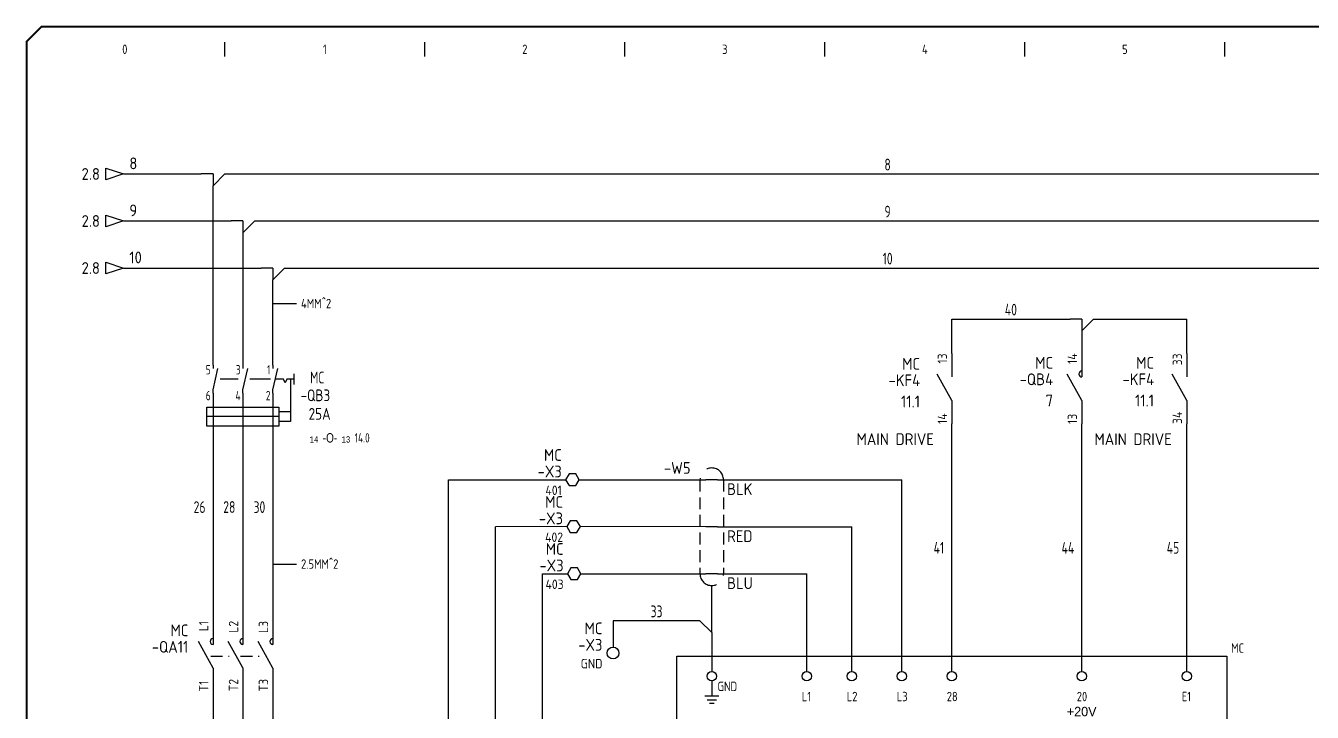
# Model space of a CAD drawing. Header units: millimetres. Extents: x 0 to 840, y 0 to 593.
# Drawn here: x 0 to 547, y 301 to 593 of the extents above; entities that cross this region are included whole.
import ezdxf
from ezdxf.enums import TextEntityAlignment as Align

# ---------------------------------------------------------------- set-up
doc = ezdxf.new("R2010")
doc.units = ezdxf.units.MM
doc.header["$LTSCALE"] = 10
doc.header["$MEASUREMENT"] = 0
doc.linetypes.add('DASHED', pattern=[0.75, 0.5, -0.25])
for name, color, linetype in [('BLK_1.0mm^2', 7, 'Continuous'), ('BLU_1.0mm^2', 5, 'Continuous'), ('DESCCHILD', 7, 'Continuous'), ('GRN_2.5mm^2', 3, 'Continuous'), ('LINK', 9, 'DASHED'), ('LOC', 8, 'Continuous'), ('MISC', 7, 'Continuous'), ('RED_1.0mm^2', 1, 'Continuous'), ('RED_2.5mm^2', 1, 'Continuous'), ('SYMS', 7, 'Continuous'), ('TAGS', 150, 'Continuous'), ('TAN_4.0mm^2', 253, 'Continuous'), ('TERMS', 123, 'Continuous'), ('TITLE', 7, 'Continuous'), ('WIRENO', 72, 'Continuous'), ('WIREREF_DEST', 52, 'Continuous'), ('XREF', 7, 'Continuous'), ('XREFCHILD', 134, 'Continuous')]:
    doc.layers.add(name, color=color, linetype=linetype)
doc.styles.add('ITALIC', font='ITALIC')
doc.styles.add('SIMPLEX', font='simplex')
doc.styles.add('WD_IEC', font='isocp2.shx', dxfattribs={"width": 0.9, "height": 4})
doc.dimstyles.get("Standard").update_dxf_attribs({"dimtxt": 0.18, "dimasz": 0.18, "dimexe": 0.18, "dimexo": 0.0625, "dimgap": 0.09, "dimtad": 0, "dimtih": 1, "dimtoh": 1, "dimdec": 4, "dimzin": 0, "dimdsep": 46, "dimtxsty": 'Standard', "dimcen": 0.09, "dimadec": 0, "dimazin": 0, "dimtfac": 1, "dimtdec": 4, "dimtofl": 0, "dimtmove": 0, "dimatfit": 3, "dimfxl": 1, "dimtolj": 1, "dimtzin": 0, "dimarcsym": 0})

# ---------------------------------------------------------------- blocks, each defined once
blk = doc.blocks.new('VDV1_19')
for p, q in [((8.94, 31.88), (5.94, 31.88)), ((6.44, 31.12), (8.44, 31.12)), ((6.94, 30.38), (7.94, 30.38))]:
    blk.add_line(p, q)
for centre in [(7.44, 36.12), (27.62, 36.12), (37.19, 36.12), (47.81, 36.12), (58.44, 36.12), (86.06, 36.12), (108.38, 36.12), (4.25, 25.5), (4.25, 15.94), (7.44, 4.25), (17, 4.25), (27.62, 4.25), (38.25, 4.25), (48.88, 4.25), (66.94, 4.25), (76.5, 4.25), (87.12, 4.25), (97.75, 4.25), (108.38, 4.25)]:
    blk.add_circle(centre, 1)
at = {"layer": 'SYMS'}
for p, q in [((0, 0), (0, 40.38)), ((0, 40.38), (116.88, 40.38)), ((116.88, 40.38), (116.88, 0)), ((7.44, 35.06), (7.44, 31.88)), ((116.88, 0), (0, 0))]:
    blk.add_line(p, q, dxfattribs=at)
at = {"style": 'WD_IEC', "flags": 1}
for tag, p, height in [('X4TERM04', (6.44, 36.12), 0.128), ('X2TERM04', (7.44, 37.12), 0.128), ('X2TERM01', (27.62, 37.12), 0.128), ('X2TERM02', (37.19, 37.12), 0.128), ('X2TERM03', (47.81, 37.12), 0.128), ('X2TERM05', (58.44, 37.12), 0.128), ('X2TERM06', (86.06, 37.12), 0.128), ('X2TERM07', (108.38, 37.12), 0.128), ('X1TERM07', (109.38, 36.12), 0.128), ('X4TERM08', (3.25, 25.5), 0.128), ('FAMILY', (50.54, 22.34), 0.01), ('CAT', (50.54, 22.34), 0.01), ('MFG', (50.54, 22.34), 0.01), ('ASSYCODE', (50.54, 22.34), 0.01), ('X4TERM09', (3.25, 15.94), 0.128), ('X4TERM10', (6.44, 4.25), 0.128), ('X8TERM10', (7.44, 3.25), 0.128), ('X8TERM11', (17, 3.25), 0.128), ('X8TERM12', (27.62, 3.25), 0.128), ('X8TERM13', (38.25, 3.25), 0.128), ('X8TERM14', (48.88, 3.25), 0.128), ('X8TERM15', (66.94, 3.25), 0.128), ('X8TERM16', (76.5, 3.25), 0.128), ('X8TERM17', (87.12, 3.25), 0.128), ('X8TERM18', (97.75, 3.25), 0.128), ('X8TERM19', (108.38, 3.25), 0.128), ('X1TERM19', (109.38, 4.25), 0.128)]:
    blk.add_attdef(tag, p, '', height=height, dxfattribs=at)
at = {"style": 'WD_IEC'}
for tag, p in [('TERM04', (8.67, 32.97)), ('TERM01', (26.56, 30.81)), ('TERM02', (36.12, 30.81)), ('TERM03', (46.75, 30.81)), ('TERM05', (57.38, 30.81)), ('TERM06', (85, 30.81)), ('TERM07', (107.31, 30.81)), ('TERM08', (7.44, 24.44)), ('DESC1', (121.12, 22.31)), ('DESC2', (121.12, 19.12)), ('TERM09', (7.44, 14.88)), ('INST', (121.12, 14.88)), ('LOC', (121.21, 12.08)), ('TERM10', (5.31, 7.44)), ('TERM11', (14.88, 7.44)), ('TERM12', (26.56, 7.44)), ('TERM13', (37.19, 7.44)), ('TERM14', (47.81, 7.44)), ('TERM15', (64.81, 7.44)), ('TERM16', (74.38, 7.44)), ('TERM17', (86.06, 7.44)), ('TERM18', (96.69, 7.44)), ('TERM19', (107.31, 7.44))]:
    blk.add_attdef(tag, p, '', height=2, dxfattribs=at)
blk.add_attdef('TAG1', text='', height=2, dxfattribs=at).set_placement((59.5, 19.12), align=Align.CENTER)
at = {"layer": 'SYMS'}
for s, p in [('+20V', (82.88, 27.62)), ('OGT1', (63.75, 10.62)), ('GND', (83.94, 10.62)), ('A01', (96.69, 10.62))]:
    blk.add_text(s, height=2, dxfattribs=at).set_placement(p)
blk = doc.blocks.new('acade_title')
at = {"layer": 'SYMS'}
for p, q in [((85, 580), (85, 586)), ((170, 580), (170, 586)), ((255, 580), (255, 586)), ((340, 580), (340, 586)), ((425, 580), (425, 586)), ((510, 580), (510, 586))]:
    blk.add_line(p, q, dxfattribs=at)
at = {"layer": 'TITLE', "const_width": 0.784}
blk.add_lwpolyline([(765.79, 7.07), (765.79, 586.36), (759.5, 592.64), (7.07, 592.64), (0.79, 586.36), (0.79, 7.07), (7.07, 0.79), (759.5, 0.79)], close=True, dxfattribs=at)
at = {"layer": 'SYMS', "style": 'WD_IEC', "width": 0.9}
for s, p in [('0', (42.5, 581)), ('1', (127.5, 581)), ('2', (212.5, 581)), ('3', (297.5, 581)), ('4', (382.5, 581)), ('5', (467.5, 581))]:
    blk.add_text(s, height=4, dxfattribs=at).set_placement(p, align=Align.CENTER)
at = {"layer": 'TITLE', "color": 1, "style": 'ITALIC'}
for tag, height, p in [('TITLE#1', 3, (806.47, 85.58)), ('TITLE#2', 3, (806.47, 80.5)), ('TITLE#3', 3, (806.47, 75.41)), ('TITLE#4', 3, (806.47, 70.33)), ('DWG#', 4, (806.47, 20.76))]:
    blk.add_attdef(tag, text='', height=height, dxfattribs=at).set_placement(p, align=Align.CENTER)
at = {"layer": 'TITLE', "color": 1, "style": 'SIMPLEX'}
blk.add_attdef('CAD#', (772.63, 49.19), '', height=2.5, rotation=90, dxfattribs=at)
at = {"layer": 'TITLE', "color": 1}
for tag, p, height, style in [('ENGINEER', (783.37, 49.19), 2.5, 'ITALIC'), ('CHKDBY', (813.2, 49.2), 2.5, 'ITALIC'), ('JOB#', (789.06, 41.3), 2.5, 'SIMPLEX'), ('DRAWNBY', (814.95, 41.3), 2.5, 'ITALIC'), ('SCALE', (786.29, 33.76), 2.5, 'SIMPLEX'), ('DATE', (812.8, 33.76), 2.5, 'SIMPLEX'), ('SHTS', (815.9, 6.29), 4, 'ITALIC')]:
    blk.add_attdef(tag, p, '', height=height, dxfattribs=dict(at, style=style))
at = {"layer": 'TITLE', "color": 1, "style": 'ITALIC'}
blk.add_attdef('SH#', text='', height=4, dxfattribs=at).set_placement((799.54, 6.29), align=Align.RIGHT)
at = {"layer": 'TITLE', "color": 7, "flags": 9}
blk.add_attdef('WD_TB', (782.91, 0.79), '', height=3.14, dxfattribs=at)
blk = doc.blocks.new('HDV1_04QM1')
for p, q in [((0, 0), (0, -0.75)), ((0, -5.25), (1.04, -0.75)), ((6.35, 0), (6.35, -0.75)), ((6.35, -5.25), (7.39, -0.75)), ((12.7, 0), (12.7, -0.75)), ((12.7, -5.25), (13.74, -0.75)), ((0, -6), (0, -5.25)), ((6.35, -6), (6.35, -5.25)), ((12.7, -6), (12.7, -5.25))]:
    blk.add_line(p, q)
at = {"linetype": 'Continuous'}
blk.add_line((17.2, -1.88), (17.2, -4.12), dxfattribs=at)
at = {"linetype": 'DASHED'}
for p, q in [((14.95, -3), (13.26, -3)), ((15.33, -3.75), (14.95, -3)), ((15.7, -3), (15.33, -3.75)), ((17.2, -3), (15.7, -3))]:
    blk.add_line(p, q, dxfattribs=at)
at = {"layer": 'LINK'}
for p, q in [((5.35, -3), (1.5, -3)), ((12.2, -3), (7.85, -3))]:
    blk.add_line(p, q, dxfattribs=at)
at = {"layer": 'SYMS'}
for p, q in [((16.45, -2.97), (16.45, -11.97)), ((16.45, -9.97), (13.95, -9.97)), ((13.95, -10.97), (-1.3, -10.97)), ((16.45, -11.97), (13.95, -11.97))]:
    blk.add_line(p, q, dxfattribs=at)
blk.add_lwpolyline([(13.95, -8.97), (13.95, -12.97), (-1.3, -12.97), (-1.3, -8.97)], close=True, dxfattribs=at)
at = {"linetype": 'Continuous', "style": 'WD_IEC', "width": 0.8}
for tag, p in [('TERM01', (-0.5, 0)), ('TERM03', (5.85, 0)), ('TERM05', (12.2, 0)), ('TERM02', (-0.5, -5.5)), ('TERM04', (5.85, -5.5)), ('TERM06', (12.2, -5.5))]:
    blk.add_attdef(tag, text='', height=1, dxfattribs=at).set_placement(p, align=Align.TOP_RIGHT)
at = {"style": 'WD_IEC', "width": 0.8}
for tag, p in [('LOC', (14.2, -1)), ('INST', (15.45, -1))]:
    blk.add_attdef(tag, text='', height=1, rotation=270, dxfattribs=at).set_placement(p, align=Align.RIGHT)
at = {"style": 'WD_IEC', "flags": 1}
for tag, p, height in [('X2TERM01', (0, 0), 0.18), ('X2TERM03', (6.35, 0), 0.18), ('X2TERM05', (12.7, 0), 0.18), ('FAMILY', (15.64, -4.5), 0.16), ('X8TERM02', (0, -6), 0.18), ('X8TERM04', (6.35, -6), 0.18), ('X8TERM06', (12.7, -6), 0.18)]:
    blk.add_attdef(tag, p, '', height=height, rotation=270, dxfattribs=at)
at = {"style": 'WD_IEC', "width": 0.8}
blk.add_attdef('XREF', text='', height=1, rotation=270, dxfattribs=at).set_placement((11.2, -3), align=Align.TOP_CENTER)
at = {"color": 7, "style": 'WD_IEC'}
for tag, p in [('X8LINK', (-1, -3)), ('X2LINK', (17.45, -3))]:
    blk.add_attdef(tag, p, '', height=0.16, rotation=270, dxfattribs=at)
at = {"style": 'WD_IEC', "flags": 1}
for tag, p, width in [('CONTACT', (15.3, -4.5), 0.9), ('ASSYCODE', (15.42, -5.8), 0.9), ('CAT', (15.79, -5.8), 0.8), ('MFG', (16.17, -5.8), 0.8)]:
    blk.add_attdef(tag, p, '', height=0.16, rotation=270, dxfattribs=dict(at, width=width))
at = {"style": 'WD_IEC', "width": 0.9}
for tag, p in [('DESC1', (20.48, -6.19)), ('TAG1', (20.48, -4.84)), ('DESC2', (20.48, -7.69)), ('DESC3', (20.48, -9.19))]:
    blk.add_attdef(tag, text='', height=1, dxfattribs=at).set_placement(p, align=Align.CENTER)
blk.add_attdef('RATING1', text='', height=1, dxfattribs=at).set_placement((17.87, -10.11), align=Align.MIDDLE_LEFT)
blk = doc.blocks.new('VMS21P')
for p, q in [((0, 7.5), (0, 2.5)), ((0, -2.5), (-3.12, 3.12)), ((0, -2.5), (0, -7.5))]:
    blk.add_line(p, q)
blk.add_arc((0, 3.12), 0.625, 90, 270)
at = {"style": 'WD_IEC'}
for tag, p in [('INST', (-5.25, 6.75)), ('LOC', (-5.25, 3.75)), ('TAG2', (-5.25, 0.75)), ('XREF', (-5.25, -3.75)), ('DESC1', (-5.25, -6.75)), ('DESC2', (-5.25, -9.75)), ('DESC3', (-5.25, -12.75))]:
    blk.add_attdef(tag, text='', height=2.5, dxfattribs=at).set_placement(p, align=Align.RIGHT)
blk.add_attdef('TERM01', text='', height=2, rotation=90, dxfattribs=at).set_placement((-1, 7.5), align=Align.RIGHT)
at = {"style": 'WD_IEC', "flags": 1}
for tag, p, height in [('X2TERM01', (0, 7.5), 0.32), ('X4LINK', (-2.91, 0), 0.32), ('X1LINK', (-0.5, 0), 0.32), ('CONTACT', (4, -3.5), 1), ('FAMILY', (4, -5), 1), ('X8TERM02', (0, -7.5), 0.32)]:
    blk.add_attdef(tag, p, '', height=height, dxfattribs=at)
at = {"style": 'WD_IEC'}
blk.add_attdef('TERM02', (-1, -7.5), '', height=2, rotation=90, dxfattribs=at)
blk = doc.blocks.new('VCR21')
for p, q in [((0, 7.5), (0, 2.5)), ((0, -2.5), (-3.12, 3.12)), ((0, -2.5), (0, -7.5))]:
    blk.add_line(p, q)
at = {"style": 'WD_IEC'}
for tag, p in [('INST', (-5.25, 6.75)), ('LOC', (-5.25, 3.75)), ('TAG2', (-5.25, 0.75)), ('XREF', (-5.25, -3.75)), ('DESC1', (-5.25, -6.75)), ('DESC2', (-5.25, -9.75)), ('DESC3', (-5.25, -12.75))]:
    blk.add_attdef(tag, text='', height=2.5, dxfattribs=at).set_placement(p, align=Align.RIGHT)
blk.add_attdef('TERM01', text='', height=2, rotation=90, dxfattribs=at).set_placement((-1, 7.5), align=Align.RIGHT)
at = {"style": 'WD_IEC', "flags": 1}
for tag, p, height in [('X2TERM01', (0, 7.5), 0.32), ('X4LINK', (-2.75, 0), 0.32), ('X1LINK', (-0.5, 0), 0.32), ('CONTACT', (4, -3.5), 1), ('FAMILY', (4, -5), 1), ('COMMON', (5.25, -4.75), 1), ('X8TERM02', (0, -7.5), 0.32)]:
    blk.add_attdef(tag, p, '', height=height, dxfattribs=at)
at = {"style": 'WD_IEC'}
blk.add_attdef('TERM02', (-1, -7.5), '', height=2, rotation=90, dxfattribs=at)
blk = doc.blocks.new('HW01_1')
blk.add_line((1.25, 0), (-1.25, 0))
at = {"linetype": 'DASHED'}
blk.add_arc((0, 0), 2.5, 0, 180, dxfattribs=at)
at = {"style": 'WD_IEC', "flags": 1}
for tag, p in [('INST', (-4.5, 8.25)), ('LOC', (-4.5, 4.75)), ('XREF', (-4.5, -3.75)), ('DESC1', (-4.5, -7.75)), ('DESC2', (-4.5, -11.25)), ('DESC3', (-4.5, -14.75))]:
    blk.add_attdef(tag, text='', height=2.5, dxfattribs=at).set_placement(p, align=Align.RIGHT)
at = {"style": 'WD_IEC'}
blk.add_attdef('TAG1', text='', height=2.5, dxfattribs=at).set_placement((-4.5, 1.25), align=Align.RIGHT)
at = {"style": 'WD_IEC', "flags": 1}
for tag, p, height in [('X8LINKL', (-2.5, 0), 0.32), ('X4TERM01', (-1.25, 0), 0.32), ('X1TERM01', (1.25, 0), 0.32), ('X8LINKR', (2.5, 0), 0.32), ('MFG', (3.06, -7.26), 1), ('CAT', (3.06, -8.76), 1), ('ASSYCODE', (3.06, -10.26), 1), ('FAMILY', (3.06, -11.76), 1), ('CATDESC', (3.06, -13.26), 1)]:
    blk.add_attdef(tag, p, '', height=height, dxfattribs=at)
at = {"style": 'WD_IEC'}
blk.add_attdef('RATING1', text='', height=2.5, dxfattribs=at).set_placement((3.25, -2), align=Align.MIDDLE_LEFT)
blk = doc.blocks.new('HW02_B')
blk.add_line((1.25, 0), (-1.25, 0))
at = {"style": 'WD_IEC', "flags": 1}
for tag, p in [('INST', (-4.5, 8.25)), ('LOC', (-4.5, 4.75)), ('XREF', (-4.5, -3.75)), ('DESC1', (-4.5, -7.75)), ('DESC2', (-4.5, -11.25)), ('DESC3', (-4.5, -14.75))]:
    blk.add_attdef(tag, text='', height=2.5, dxfattribs=at).set_placement(p, align=Align.RIGHT)
at = {"style": 'WD_IEC'}
blk.add_attdef('TAG2', text='', height=2.5, dxfattribs=at).set_placement((-4.5, 1.25), align=Align.RIGHT)
at = {"style": 'WD_IEC', "flags": 1}
for tag, p, height in [('X8LINKL', (-2.5, 0), 0.32), ('X4TERM01', (-1.25, 0), 0.32), ('X1TERM01', (1.25, 0), 0.32), ('X8LINKR', (2.5, 0), 0.32), ('FAMILY', (3.06, -11.76), 1)]:
    blk.add_attdef(tag, p, '', height=height, dxfattribs=at)
at = {"style": 'WD_IEC'}
blk.add_attdef('RATING1', text='', height=2.5, dxfattribs=at).set_placement((3.25, -2), align=Align.MIDDLE_LEFT)
blk = doc.blocks.new('HW02_1')
blk.add_line((1.25, 0), (-1.25, 0))
at = {"linetype": 'DASHED'}
blk.add_arc((0, 0), 2.5, 180, 0, dxfattribs=at)
at = {"style": 'WD_IEC', "flags": 1}
for tag, p in [('INST', (-4.5, 8.25)), ('LOC', (-4.5, 4.75)), ('XREF', (-4.5, -3.75)), ('DESC1', (-4.5, -7.75)), ('DESC2', (-4.5, -11.25)), ('DESC3', (-4.5, -14.75))]:
    blk.add_attdef(tag, text='', height=2.5, dxfattribs=at).set_placement(p, align=Align.RIGHT)
at = {"style": 'WD_IEC'}
blk.add_attdef('TAG2', text='', height=2.5, dxfattribs=at).set_placement((-4.5, 1.25), align=Align.RIGHT)
at = {"style": 'WD_IEC', "flags": 1}
for tag, p, height in [('X2LINKL', (-2.5, 0), 0.32), ('X4TERM01', (-1.25, 0), 0.32), ('X1TERM01', (1.25, 0), 0.32), ('X2LINKR', (2.5, 0), 0.32), ('X8TERM02', (0, -2.5), 0.32), ('WD_NOTJUMPERED', (1.79, -2.5), 0.32), ('FAMILY', (3.06, -11.76), 1)]:
    blk.add_attdef(tag, p, '', height=height, dxfattribs=at)
at = {"style": 'WD_IEC'}
blk.add_attdef('RATING1', text='', height=2.5, dxfattribs=at).set_placement((3.25, -2), align=Align.MIDDLE_LEFT)
at = {"style": 'WD_IEC', "flags": 1}
blk.add_attdef('X8TERMDESC02', text='', height=2, dxfattribs=at).set_placement((0.25, -3.76), align=Align.TOP_LEFT)
blk = doc.blocks.new('HA1D3')
blk.add_lwpolyline([(0, 0), (-3.75, -1.25), (-3.75, 1.25)], close=True)
at = {"style": 'WD_IEC', "flags": 1}
blk.add_attdef('SIGCODE', text='', height=1, dxfattribs=at).set_placement((-2.5, 1.8), align=Align.RIGHT)
at = {"style": 'WD_IEC'}
for tag, p, height, flags in [('WIRENO', (1.25, 1), 2.5, 8), ('X1TERM01', (0, 0), 0.32, 1)]:
    blk.add_attdef(tag, p, '', height=height, dxfattribs=dict(at, flags=flags))
blk.add_attdef('XREF', text='', height=2.5, dxfattribs=at).set_placement((-5, 0), align=Align.MIDDLE_RIGHT)
blk.add_attdef('DESC1', text='', height=2.5, dxfattribs=at).set_placement((1.25, -1), align=Align.TOP_LEFT)
blk = doc.blocks.new('WD_WNH')
at = {"linetype": 'Continuous', "style": 'WD_IEC', "width": 0.8}
blk.add_attdef('WIRENO', text='', height=2.5, dxfattribs=at).set_placement((0, 0.75), align=Align.CENTER)
at = {"style": 'WD_IEC', "flags": 1}
for tag, p in [('W08USER', (0, 0.375)), ('W04USER', (0, 0.875)), ('W05USER', (0, 0.75)), ('W09USER', (0, 0.25)), ('W03USER', (0, 1)), ('W06USER', (0, 0.625)), ('W07USER', (0, 0.5)), ('W02USER', (0, 1.125)), ('W01USER', (0, 1.25)), ('W10USER', (0, 0.125))]:
    blk.add_attdef(tag, text='', height=0.08, dxfattribs=at).set_placement(p, align=Align.CENTER)
blk = doc.blocks.new('WD_WNV')
at = {"linetype": 'Continuous', "style": 'WD_IEC', "width": 0.8}
blk.add_attdef('WIRENO', text='', height=2.5, dxfattribs=at).set_placement((-1.6, 0), align=Align.MIDDLE_RIGHT)
at = {"style": 'WD_IEC', "flags": 1}
for tag, p in [('W08USER', (-1, 0.375)), ('W04USER', (-1, 0.875)), ('W05USER', (-1, 0.75)), ('W09USER', (-1, 0.25)), ('W03USER', (-1, 1)), ('W06USER', (-1, 0.625)), ('W07USER', (-1, 0.5)), ('W02USER', (-1, 1.125)), ('W01USER', (-1, 1.25)), ('W10USER', (-1, 0.125))]:
    blk.add_attdef(tag, text='', height=0.08, dxfattribs=at).set_placement(p, align=Align.CENTER)
blk = doc.blocks.new('VT0002')
blk.add_circle((0, 0), 1.25)
at = {"style": 'WD_IEC', "flags": 1}
for tag, p, height in [('ASSYCODE', (2.75, 10.75), 1), ('CATDESC', (2.75, 9.25), 1), ('MFG', (2.75, 7.25), 1.5), ('CAT', (2.75, 4.75), 1.5), ('X4PIN01', (-1.25, 1), 0.25), ('X4TERM01', (-1.25, 0), 0.25), ('X4TERMDESC01', (-1.25, 0.5), 0.4), ('STRIPSEQ', (0, 0), 0.025), ('X2PIN01', (0, 2.25), 0.25), ('X2TERM01', (0, 1.25), 0.25), ('X8PIN01', (0, -0.25), 0.25), ('X2TERMDESC01', (0, 1.75), 0.4), ('X1PIN01', (1.25, 1), 0.25), ('X1TERM01', (1.25, 0), 0.25), ('X1TERMDESC01', (1.25, 0.5), 0.4), ('LINKTERM', (0, -0.04), 0.025), ('X8TERM01', (0, -1.25), 0.25), ('X8TERMDESC01', (0, -0.75), 0.4)]:
    blk.add_attdef(tag, p, '', height=height, dxfattribs=at)
at = {"style": 'WD_IEC'}
for tag, p in [('INST', (-2.25, 6.5)), ('LOC', (-2.25, 3.5)), ('DESC1', (-2.25, -6.25)), ('DESC2', (-2.25, -9.25)), ('DESC3', (-2.25, -12.25))]:
    blk.add_attdef(tag, text='', height=2.5, dxfattribs=at).set_placement(p, align=Align.RIGHT)
at = {"style": 'WD_IEC', "flags": 8}
for tag, height, p in [('TAGSTRIP', 2.5, (-2.25, 0.5)), ('TERM01', 2, (-2.25, -3.25))]:
    blk.add_attdef(tag, text='', height=height, dxfattribs=at).set_placement(p, align=Align.RIGHT)
blk = doc.blocks.new('HT0003')
blk.add_lwpolyline([(0.72, -1.25), (1.44, 0), (0.72, 1.25), (-0.72, 1.25), (-1.44, 0), (-0.72, -1.25)], close=True)
at = {"style": 'WD_IEC', "flags": 1}
for tag, p, height in [('ASSYCODE', (2.75, 10.75), 1), ('CATDESC', (2.75, 9.25), 1), ('MFG', (2.75, 7.25), 1.5), ('CAT', (2.75, 4.75), 1.5), ('X4TERM01', (-1.44, 0), 0.25), ('X4PIN01', (-1.25, 1), 0.25), ('X4TERMDESC01', (-1.25, 0.5), 0.4), ('STRIPSEQ', (0, 0), 0.025), ('X2PIN01', (0, 2.25), 0.25), ('X2TERM01', (0, 1.25), 0.25), ('X8PIN01', (0, -0.25), 0.25), ('X2TERMDESC01', (0, 1.75), 0.4), ('X1PIN01', (1.25, 1), 0.25), ('X1TERMDESC01', (1.25, 0.5), 0.4), ('X1TERM01', (1.44, 0), 0.25), ('LINKTERM', (0, -0.04), 0.025), ('X8TERM01', (0, -1.25), 0.25), ('X8TERMDESC01', (0, -0.75), 0.4)]:
    blk.add_attdef(tag, p, '', height=height, dxfattribs=at)
at = {"style": 'WD_IEC'}
for tag, p in [('INST', (-2.25, 6.5)), ('LOC', (-2.25, 3.5)), ('DESC1', (-2.25, -6.25)), ('DESC2', (-2.25, -9.25)), ('DESC3', (-2.25, -12.25))]:
    blk.add_attdef(tag, text='', height=2.5, dxfattribs=at).set_placement(p, align=Align.RIGHT)
at = {"style": 'WD_IEC', "flags": 8}
for tag, height, p in [('TAGSTRIP', 2.5, (-2.25, 0.5)), ('TERM01', 2, (-2.25, -3.25))]:
    blk.add_attdef(tag, text='', height=height, dxfattribs=at).set_placement(p, align=Align.RIGHT)
blk = doc.blocks.new('VT0_184')
for p, q in [((0, 0), (-2.5, 0)), ((0, 0), (0, -2.5)), ((0, -2.5), (2.5, 0))]:
    blk.add_line(p, q)
at = {"style": 'WD_IEC', "flags": 1}
for tag, p in [('X4TERM01', (-2.5, 0)), ('X1TERM01', (2.5, 0)), ('X8TERM01', (0, -2.5)), ('WDWSEQ', (1.53, -1.26))]:
    blk.add_attdef(tag, p, '', height=0.4, dxfattribs=at)
blk = doc.blocks.new('HT0_184')
for p, q in [((0, 0), (-2.5, 0)), ((0, 0), (0, -2.5)), ((0, -2.5), (2.5, 0))]:
    blk.add_line(p, q)
at = {"style": 'WD_IEC', "flags": 1}
for tag, p in [('X4TERM01', (-2.5, 0)), ('X1TERM01', (2.5, 0)), ('X8TERM01', (0, -2.5)), ('WDWSEQ', (1.53, -1.26))]:
    blk.add_attdef(tag, p, '', height=0.4, dxfattribs=at)
blk = doc.blocks.new('VT0_824')
for p, q in [((-2.5, 0), (0, -2.5)), ((0, -2.5), (0, 2.5))]:
    blk.add_line(p, q)
at = {"style": 'WD_IEC', "flags": 1}
for tag, p in [('X2TERM01', (0, 2.5)), ('X4TERM01', (-2.5, 0)), ('WDWSEQ', (1.92, 1.22)), ('X8TERM01', (0, -2.5))]:
    blk.add_attdef(tag, p, '', height=0.4, dxfattribs=at)

msp = doc.modelspace()

# ---------------------------------------------------------------- linework, layer by layer
at = {"layer": 'BLK_1.0mm^2'}
for p, q in [((235.62, 400), (289.44, 400)), ((294.44, 400), (372.69, 400)), ((372.69, 318.44), (372.69, 400))]:
    msp.add_line(p, q, dxfattribs=at)
at = {"layer": 'BLU_1.0mm^2'}
for p, q in [((236.37, 360.04), (289.44, 360)), ((294.44, 360), (332.31, 360)), ((332.31, 318.44), (332.31, 360))]:
    msp.add_line(p, q, dxfattribs=at)
at = {"layer": 'GRN_2.5mm^2'}
for p, q in [((291.94, 345), (291.94, 355)), ((250, 340), (249.99, 328.79)), ((286.94, 340), (250, 340)), ((291.94, 335), (291.94, 318.44))]:
    msp.add_line(p, q, dxfattribs=at)
at = {"layer": 'LINK'}
for points in [[(286.94, 400), (286.94, 360)], [(296.94, 400), (296.94, 360)], [(79, 324.94), (86.87, 325)], [(91.7, 325), (99.57, 324.94)]]:
    msp.add_lwpolyline(points, dxfattribs=at)
at = {"layer": 'RED_1.0mm^2'}
for p in [(294.44, 380), (351.44, 318.44)]:
    msp.add_line(p, (351.44, 380), dxfattribs=at)
at = {"layer": 'RED_2.5mm^2'}
for p, q in [((393.94, 468.31), (444.19, 468.31)), ((393.94, 453.69), (393.94, 468.31)), ((454.19, 468.31), (493.81, 468.31)), ((493.81, 453.69), (493.81, 468.31)), ((449.19, 463.31), (449.19, 453.69)), ((80, 436.76), (80, 339.94)), ((92.7, 436.76), (92.7, 340)), ((105.4, 436.76), (105.4, 339.94)), ((393.94, 318.44), (393.94, 423.69)), ((449.19, 318.44), (449.19, 423.69)), ((493.81, 318.44), (493.81, 423.69)), ((180, 260), (180, 400)), ((180, 400), (229.85, 400)), ((230.35, 380.05), (200, 380)), ((200, 240), (200, 380)), ((289.44, 380), (236.12, 380.05)), ((220, 360), (230.6, 360.04)), ((220, 220), (220, 360)), ((80, 309.94), (80, 220)), ((92.7, 310), (92.7, 240)), ((105.4, 309.94), (105.4, 260))]:
    msp.add_line(p, q, dxfattribs=at)
at = {"layer": 'TAN_4.0mm^2'}
for p, q in [((41.93, 530), (75, 530)), ((80, 448.76), (80, 525)), ((85, 530), (622.7, 530)), ((41.93, 510), (87.7, 510)), ((97.7, 510), (635.4, 510)), ((92.7, 505), (92.7, 448.76)), ((41.92, 490), (100.4, 490)), ((110.4, 490), (714.94, 490)), ((105.4, 448.76), (105.4, 485))]:
    msp.add_line(p, q, dxfattribs=at)

# ---------------------------------------------------------------- block references
msp.add_blockref('acade_title', (0, 0))
at = {"layer": 'GRN_2.5mm^2', "xscale": 2, "yscale": 2, "zscale": 2}
msp.add_blockref('VT0_824', (291.94, 340), dxfattribs=at)
at = {"layer": 'RED_2.5mm^2', "xscale": 2, "yscale": 2, "zscale": 2}
msp.add_blockref('VT0_184', (449.19, 468.31), dxfattribs=at)
at = {"layer": 'SYMS'}
ref = msp.add_blockref('HA1D3', (41.93, 530), dxfattribs=dict(at, xscale=2, yscale=2, zscale=2))
ref.add_attrib('XREF', '2.8', dxfattribs={"layer": 'XREF', "height": 5, "style": 'WD_IEC'}).set_placement((31.93, 530), align=Align.MIDDLE_RIGHT)
ref.add_attrib('WIRENO', '8', (44.43, 532), dxfattribs={"layer": 'WIREREF_DEST', "height": 5, "style": 'WD_IEC', "flags": 8})
ref = msp.add_blockref('HA1D3', (41.93, 510), dxfattribs=dict(at, xscale=2, yscale=2, zscale=2))
ref.add_attrib('XREF', '2.8', dxfattribs={"layer": 'XREF', "height": 5, "style": 'WD_IEC'}).set_placement((31.93, 510), align=Align.MIDDLE_RIGHT)
ref.add_attrib('WIRENO', '9', (44.43, 512), dxfattribs={"layer": 'WIREREF_DEST', "height": 5, "style": 'WD_IEC', "flags": 8})
ref = msp.add_blockref('HA1D3', (41.92, 490), dxfattribs=dict(at, xscale=2, yscale=2, zscale=2))
ref.add_attrib('XREF', '2.8', dxfattribs={"layer": 'XREF', "height": 5, "style": 'WD_IEC'}).set_placement((31.92, 490), align=Align.MIDDLE_RIGHT)
ref.add_attrib('WIRENO', '10', (44.42, 492), dxfattribs={"layer": 'WIREREF_DEST', "height": 5, "style": 'WD_IEC', "flags": 8})
ref = msp.add_blockref('HDV1_04QM1', (80, 448.76), dxfattribs=dict(at, xscale=2, yscale=2, zscale=2))
ref.add_attrib('TERM01', '5', dxfattribs={"layer": 'TERMS', "linetype": 'Continuous', "height": 4, "style": 'WD_IEC', "width": 0.8}).set_placement((79, 448.76), align=Align.TOP_RIGHT)
ref.add_attrib('TERM02', '6', dxfattribs={"layer": 'TERMS', "linetype": 'Continuous', "height": 4, "style": 'WD_IEC', "width": 0.8}).set_placement((79, 437.76), align=Align.TOP_RIGHT)
ref.add_attrib('TERM04', '4', dxfattribs={"layer": 'TERMS', "linetype": 'Continuous', "height": 4, "style": 'WD_IEC', "width": 0.8}).set_placement((91.7, 437.76), align=Align.TOP_RIGHT)
ref.add_attrib('TERM06', '2', dxfattribs={"layer": 'TERMS', "linetype": 'Continuous', "height": 4, "style": 'WD_IEC', "width": 0.8}).set_placement((104.4, 437.76), align=Align.TOP_RIGHT)
ref.add_attrib('RATING1', '25A', dxfattribs={"layer": 'MISC', "height": 5, "style": 'WD_IEC', "width": 0.9}).set_placement((120.63, 427.99), align=Align.MIDDLE_LEFT)
ref.add_attrib('TAG1', '-QB3', dxfattribs={"layer": 'TAGS', "height": 5, "style": 'WD_IEC', "width": 0.9}).set_placement((123.48, 433.38), align=Align.CENTER)
ref.add_attrib('TERM03', '3', dxfattribs={"layer": 'TERMS', "linetype": 'Continuous', "height": 4, "style": 'WD_IEC', "width": 0.8}).set_placement((91.7, 448.76), align=Align.TOP_RIGHT)
ref.add_attrib('TERM05', '1', dxfattribs={"layer": 'TERMS', "linetype": 'Continuous', "height": 4, "style": 'WD_IEC', "width": 0.8}).set_placement((104.4, 448.76), align=Align.TOP_RIGHT)
ref.add_attrib('LOC', 'MC', dxfattribs={"layer": 'LOC', "height": 5, "style": 'WD_IEC', "width": 0.8}).set_placement((127.31, 440.93), align=Align.RIGHT)
ref = msp.add_blockref('VCR21', (393.94, 438.69), dxfattribs=dict(at, xscale=2, yscale=2, zscale=2))
ref.add_attrib('TERM02', '14', (391.94, 423.69), dxfattribs={"layer": 'TERMS', "height": 4, "rotation": 90, "style": 'WD_IEC'})
ref.add_attrib('TERM01', '13', dxfattribs={"layer": 'TERMS', "height": 4, "rotation": 90, "style": 'WD_IEC'}).set_placement((391.94, 453.69), align=Align.RIGHT)
ref.add_attrib('XREF', '11.1', dxfattribs={"layer": 'XREFCHILD', "height": 5, "style": 'WD_IEC'}).set_placement((380.45, 430.76), align=Align.RIGHT)
ref.add_attrib('DESC3', 'MAIN DRIVE', dxfattribs={"layer": 'DESCCHILD', "height": 5, "style": 'WD_IEC'}).set_placement((386.36, 414.75), align=Align.RIGHT)
ref.add_attrib('LOC', 'MC', dxfattribs={"layer": 'LOC', "height": 5, "style": 'WD_IEC'}).set_placement((380.45, 446.76), align=Align.RIGHT)
ref.add_attrib('TAG2', '-KF4', dxfattribs={"layer": 'TAGS', "height": 5, "style": 'WD_IEC'}).set_placement((380.45, 439.76), align=Align.RIGHT)
ref = msp.add_blockref('VMS21P', (449.19, 438.69), dxfattribs=dict(at, xscale=2, yscale=2, zscale=2))
ref.add_attrib('TERM02', '13', (447.19, 423.69), dxfattribs={"layer": 'TERMS', "height": 4, "rotation": 90, "style": 'WD_IEC'})
ref.add_attrib('TERM01', '14', dxfattribs={"layer": 'TERMS', "height": 4, "rotation": 90, "style": 'WD_IEC'}).set_placement((447.19, 453.69), align=Align.RIGHT)
ref.add_attrib('XREF', '7', dxfattribs={"layer": 'XREFCHILD', "height": 5, "style": 'WD_IEC'}).set_placement((436.98, 431.19), align=Align.RIGHT)
ref.add_attrib('LOC', 'MC', dxfattribs={"layer": 'LOC', "height": 5, "style": 'WD_IEC'}).set_placement((436.98, 447.19), align=Align.RIGHT)
ref.add_attrib('TAG2', '-QB4', dxfattribs={"layer": 'TAGS', "height": 5, "style": 'WD_IEC'}).set_placement((436.98, 440.19), align=Align.RIGHT)
ref = msp.add_blockref('VCR21', (493.81, 438.69), dxfattribs=dict(at, xscale=2, yscale=2, zscale=2))
ref.add_attrib('TERM02', '34', (491.81, 423.69), dxfattribs={"layer": 'TERMS', "height": 4, "rotation": 90, "style": 'WD_IEC'})
ref.add_attrib('TERM01', '33', dxfattribs={"layer": 'TERMS', "height": 4, "rotation": 90, "style": 'WD_IEC'}).set_placement((491.81, 453.69), align=Align.RIGHT)
ref.add_attrib('XREF', '11.1', dxfattribs={"layer": 'XREFCHILD', "height": 5, "style": 'WD_IEC'}).set_placement((479.89, 431.19), align=Align.RIGHT)
ref.add_attrib('DESC3', 'MAIN DRIVE', dxfattribs={"layer": 'DESCCHILD', "height": 5, "style": 'WD_IEC'}).set_placement((487.45, 414.73), align=Align.RIGHT)
ref.add_attrib('LOC', 'MC', dxfattribs={"layer": 'LOC', "height": 5, "style": 'WD_IEC'}).set_placement((479.89, 447.19), align=Align.RIGHT)
ref.add_attrib('TAG2', '-KF4', dxfattribs={"layer": 'TAGS', "height": 5, "style": 'WD_IEC'}).set_placement((479.89, 440.19), align=Align.RIGHT)
ref = msp.add_blockref('HT0003', (232.73, 400), dxfattribs=dict(at, xscale=2, yscale=2, zscale=2))
ref.add_attrib('TERM01', '401', dxfattribs={"layer": 'TERMS', "height": 4, "style": 'WD_IEC', "flags": 8}).set_placement((228.23, 393.5), align=Align.RIGHT)
ref.add_attrib('LOC', 'MC', dxfattribs={"layer": 'LOC', "height": 5, "style": 'WD_IEC'}).set_placement((228.23, 408), align=Align.RIGHT)
ref.add_attrib('TAGSTRIP', '-X3', dxfattribs={"layer": 'TAGS', "height": 5, "style": 'WD_IEC', "flags": 8}).set_placement((228.23, 401), align=Align.RIGHT)
ref = msp.add_blockref('HW01_1', (291.94, 400), dxfattribs=dict(at, xscale=2, yscale=2, zscale=2))
ref.add_attrib('RATING1', 'BLK', dxfattribs={"layer": 'MISC', "height": 5, "style": 'WD_IEC'}).set_placement((298.44, 396), align=Align.MIDDLE_LEFT)
ref.add_attrib('TAG1', '-W5', dxfattribs={"layer": 'TAGS', "height": 5, "style": 'WD_IEC'}).set_placement((282.94, 402.5), align=Align.RIGHT)
ref = msp.add_blockref('HT0003', (233.23, 380.05), dxfattribs=dict(at, xscale=2, yscale=2, zscale=2))
ref.add_attrib('TERM01', '402', dxfattribs={"layer": 'TERMS', "height": 4, "style": 'WD_IEC', "flags": 8}).set_placement((228.73, 373.55), align=Align.RIGHT)
ref.add_attrib('LOC', 'MC', dxfattribs={"layer": 'LOC', "height": 5, "style": 'WD_IEC'}).set_placement((228.73, 388.05), align=Align.RIGHT)
ref.add_attrib('TAGSTRIP', '-X3', dxfattribs={"layer": 'TAGS', "height": 5, "style": 'WD_IEC', "flags": 8}).set_placement((228.73, 381.05), align=Align.RIGHT)
ref = msp.add_blockref('HW02_B', (291.94, 380), dxfattribs=dict(at, xscale=2, yscale=2, zscale=2))
ref.add_attrib('RATING1', 'RED', dxfattribs={"layer": 'MISC', "height": 5, "style": 'WD_IEC'}).set_placement((298.44, 376), align=Align.MIDDLE_LEFT)
ref = msp.add_blockref('HT0003', (233.48, 360.04), dxfattribs=dict(at, xscale=2, yscale=2, zscale=2))
ref.add_attrib('TERM01', '403', dxfattribs={"layer": 'TERMS', "height": 4, "style": 'WD_IEC', "flags": 8}).set_placement((228.98, 353.54), align=Align.RIGHT)
ref.add_attrib('LOC', 'MC', dxfattribs={"layer": 'LOC', "height": 5, "style": 'WD_IEC'}).set_placement((228.98, 368.04), align=Align.RIGHT)
ref.add_attrib('TAGSTRIP', '-X3', dxfattribs={"layer": 'TAGS', "height": 5, "style": 'WD_IEC', "flags": 8}).set_placement((228.98, 361.04), align=Align.RIGHT)
ref = msp.add_blockref('HW02_1', (291.94, 360), dxfattribs=dict(at, xscale=2, yscale=2, zscale=2))
ref.add_attrib('RATING1', 'BLU', dxfattribs={"layer": 'MISC', "height": 5, "style": 'WD_IEC'}).set_placement((298.44, 356), align=Align.MIDDLE_LEFT)
ref = msp.add_blockref('VMS21P', (80, 324.94), dxfattribs=dict(at, xscale=2, yscale=2, zscale=2))
ref.add_attrib('TERM02', 'T1', (78, 309.94), dxfattribs={"layer": 'TERMS', "height": 4, "rotation": 90, "style": 'WD_IEC'})
ref.add_attrib('TERM01', 'L1', dxfattribs={"layer": 'TERMS', "height": 4, "rotation": 90, "style": 'WD_IEC'}).set_placement((78, 339.94), align=Align.RIGHT)
ref.add_attrib('LOC', 'MC', dxfattribs={"layer": 'LOC', "height": 5, "style": 'WD_IEC'}).set_placement((69.5, 333.44), align=Align.RIGHT)
ref.add_attrib('TAG2', '-QA11', dxfattribs={"layer": 'TAGS', "height": 5, "style": 'WD_IEC'}).set_placement((69.5, 326.44), align=Align.RIGHT)
ref = msp.add_blockref('VMS21P', (92.7, 325), dxfattribs=dict(at, xscale=2, yscale=2, zscale=2))
ref.add_attrib('TERM02', 'T2', (90.7, 310), dxfattribs={"layer": 'TERMS', "height": 4, "rotation": 90, "style": 'WD_IEC'})
ref.add_attrib('TERM01', 'L2', dxfattribs={"layer": 'TERMS', "height": 4, "rotation": 90, "style": 'WD_IEC'}).set_placement((90.7, 340), align=Align.RIGHT)
ref = msp.add_blockref('VMS21P', (105.4, 324.94), dxfattribs=dict(at, xscale=2, yscale=2, zscale=2))
ref.add_attrib('TERM02', 'T3', (103.4, 309.94), dxfattribs={"layer": 'TERMS', "height": 4, "rotation": 90, "style": 'WD_IEC'})
ref.add_attrib('TERM01', 'L3', dxfattribs={"layer": 'TERMS', "height": 4, "rotation": 90, "style": 'WD_IEC'}).set_placement((103.4, 339.94), align=Align.RIGHT)
ref = msp.add_blockref('VT0002', (249.99, 326.29), dxfattribs=dict(at, xscale=2, yscale=2, zscale=2))
ref.add_attrib('TERM01', 'GND', dxfattribs={"layer": 'TERMS', "height": 4, "style": 'WD_IEC', "flags": 8}).set_placement((245.49, 319.79), align=Align.RIGHT)
ref.add_attrib('LOC', 'MC', dxfattribs={"layer": 'LOC', "height": 5, "style": 'WD_IEC'}).set_placement((245.49, 334.29), align=Align.RIGHT)
ref.add_attrib('TAGSTRIP', '-X3', dxfattribs={"layer": 'TAGS', "height": 5, "style": 'WD_IEC', "flags": 8}).set_placement((245.49, 327.29), align=Align.RIGHT)
ref = msp.add_blockref('VDV1_19', (277.06, 244.19), dxfattribs=dict(at, xscale=2, yscale=2, zscale=2))
ref.add_attrib('LOC', 'MC', (512.68, 326.42), dxfattribs={"layer": 'LOC', "height": 4, "style": 'WD_IEC', "width": 0.9})
ref.add_attrib('TERM19', '1I', (491.69, 259.06), dxfattribs={"layer": 'TERMS', "height": 4, "style": 'WD_IEC', "width": 0.9})
ref.add_attrib('TERM18', '62', (470.44, 259.06), dxfattribs={"layer": 'TERMS', "height": 4, "style": 'WD_IEC', "width": 0.9})
ref.add_attrib('TERM17', 'T', (449.19, 259.06), dxfattribs={"layer": 'TERMS', "height": 4, "style": 'WD_IEC', "width": 0.9})
ref.add_attrib('TERM16', 'K12', (425.81, 259.06), dxfattribs={"layer": 'TERMS', "height": 4, "style": 'WD_IEC', "width": 0.9})
ref.add_attrib('TERM15', 'K14', (406.69, 259.06), dxfattribs={"layer": 'TERMS', "height": 4, "style": 'WD_IEC', "width": 0.9})
ref.add_attrib('TERM14', 'W', (372.69, 259.06), dxfattribs={"layer": 'TERMS', "height": 4, "style": 'WD_IEC', "width": 0.9})
ref.add_attrib('TERM13', 'V', (351.44, 259.06), dxfattribs={"layer": 'TERMS', "height": 4, "style": 'WD_IEC', "width": 0.9})
ref.add_attrib('TERM12', 'U', (330.19, 259.06), dxfattribs={"layer": 'TERMS', "height": 4, "style": 'WD_IEC', "width": 0.9})
ref.add_attrib('TERM11', 'BR2', (306.81, 259.06), dxfattribs={"layer": 'TERMS', "height": 4, "style": 'WD_IEC', "width": 0.9})
ref.add_attrib('TERM10', 'BR1', (287.69, 259.06), dxfattribs={"layer": 'TERMS', "height": 4, "style": 'WD_IEC', "width": 0.9})
ref.add_attrib('TERM09', 'T2', (291.94, 273.94), dxfattribs={"layer": 'TERMS', "height": 4, "style": 'WD_IEC', "width": 0.9})
ref.add_attrib('TERM08', 'T1', (291.94, 293.06), dxfattribs={"layer": 'TERMS', "height": 4, "style": 'WD_IEC', "width": 0.9})
ref.add_attrib('TERM07', 'E1', (491.69, 305.81), dxfattribs={"layer": 'TERMS', "height": 4, "style": 'WD_IEC', "width": 0.9})
ref.add_attrib('TERM06', '20', (447.06, 305.81), dxfattribs={"layer": 'TERMS', "height": 4, "style": 'WD_IEC', "width": 0.9})
ref.add_attrib('TERM05', '28', (391.81, 305.81), dxfattribs={"layer": 'TERMS', "height": 4, "style": 'WD_IEC', "width": 0.9})
ref.add_attrib('TERM03', 'L3', (370.56, 305.81), dxfattribs={"layer": 'TERMS', "height": 4, "style": 'WD_IEC', "width": 0.9})
ref.add_attrib('TERM02', 'L2', (349.31, 305.81), dxfattribs={"layer": 'TERMS', "height": 4, "style": 'WD_IEC', "width": 0.9})
ref.add_attrib('TERM01', 'L1', (330.19, 305.81), dxfattribs={"layer": 'TERMS', "height": 4, "style": 'WD_IEC', "width": 0.9})
ref.add_attrib('TERM04', 'GND', (294.4, 310.13), dxfattribs={"layer": 'TERMS', "height": 4, "style": 'WD_IEC', "width": 0.9})
ref.add_attrib('TAG1', '-U1', dxfattribs={"layer": 'TAGS', "height": 4, "style": 'WD_IEC', "width": 0.9}).set_placement((396.06, 282.44), align=Align.CENTER)
at = {"layer": 'TAN_4.0mm^2', "xscale": 2, "yscale": 2, "zscale": 2}
for name, p in [('VT0_184', (80, 530)), ('HT0_184', (92.7, 510)), ('VT0_184', (105.4, 490))]:
    msp.add_blockref(name, p, dxfattribs=at)
at = {"layer": 'WIRENO'}
ref = msp.add_blockref('WD_WNH', (366.68, 530), dxfattribs=dict(at, xscale=2, yscale=2, zscale=2))
ref.add_attrib('WIRENO', '8', dxfattribs={"linetype": 'Continuous', "height": 5, "style": 'WD_IEC', "width": 0.8}).set_placement((366.68, 531.5), align=Align.CENTER)
ref = msp.add_blockref('WD_WNH', (366.68, 510), dxfattribs=dict(at, xscale=2, yscale=2, zscale=2))
ref.add_attrib('WIRENO', '9', dxfattribs={"linetype": 'Continuous', "height": 5, "style": 'WD_IEC', "width": 0.8}).set_placement((366.68, 511.5), align=Align.CENTER)
ref = msp.add_blockref('WD_WNH', (366.68, 490), dxfattribs=dict(at, xscale=2, yscale=2, zscale=2))
ref.add_attrib('WIRENO', '10', dxfattribs={"linetype": 'Continuous', "height": 5, "style": 'WD_IEC', "width": 0.8}).set_placement((366.68, 491.5), align=Align.CENTER)
ref = msp.add_blockref('WD_WNH', (419.06, 468.31), dxfattribs=dict(at, xscale=2, yscale=2, zscale=2))
ref.add_attrib('WIRENO', '40', dxfattribs={"linetype": 'Continuous', "height": 5, "style": 'WD_IEC', "width": 0.8}).set_placement((419.06, 469.81), align=Align.CENTER)
ref = msp.add_blockref('WD_WNV', (80, 388.35), dxfattribs=dict(at, xscale=2, yscale=2, zscale=2))
ref.add_attrib('WIRENO', '26', dxfattribs={"linetype": 'Continuous', "height": 5, "style": 'WD_IEC', "width": 0.8}).set_placement((76.8, 388.35), align=Align.MIDDLE_RIGHT)
ref = msp.add_blockref('WD_WNV', (92.7, 388.38), dxfattribs=dict(at, xscale=2, yscale=2, zscale=2))
ref.add_attrib('WIRENO', '28', dxfattribs={"linetype": 'Continuous', "height": 5, "style": 'WD_IEC', "width": 0.8}).set_placement((89.5, 388.38), align=Align.MIDDLE_RIGHT)
ref = msp.add_blockref('WD_WNV', (105.4, 388.35), dxfattribs=dict(at, xscale=2, yscale=2, zscale=2))
ref.add_attrib('WIRENO', '30', dxfattribs={"linetype": 'Continuous', "height": 5, "style": 'WD_IEC', "width": 0.8}).set_placement((102.2, 388.35), align=Align.MIDDLE_RIGHT)
ref = msp.add_blockref('WD_WNV', (393.94, 371.06), dxfattribs=dict(at, xscale=2, yscale=2, zscale=2))
ref.add_attrib('WIRENO', '41', dxfattribs={"linetype": 'Continuous', "height": 5, "style": 'WD_IEC', "width": 0.8}).set_placement((390.74, 371.06), align=Align.MIDDLE_RIGHT)
ref = msp.add_blockref('WD_WNV', (449.19, 371.06), dxfattribs=dict(at, xscale=2, yscale=2, zscale=2))
ref.add_attrib('WIRENO', '44', dxfattribs={"linetype": 'Continuous', "height": 5, "style": 'WD_IEC', "width": 0.8}).set_placement((445.99, 371.06), align=Align.MIDDLE_RIGHT)
ref = msp.add_blockref('WD_WNV', (493.81, 371.06), dxfattribs=dict(at, xscale=2, yscale=2, zscale=2))
ref.add_attrib('WIRENO', '45', dxfattribs={"linetype": 'Continuous', "height": 5, "style": 'WD_IEC', "width": 0.8}).set_placement((490.61, 371.06), align=Align.MIDDLE_RIGHT)
ref = msp.add_blockref('WD_WNH', (268.47, 340), dxfattribs=dict(at, xscale=2, yscale=2, zscale=2))
ref.add_attrib('WIRENO', '33', dxfattribs={"linetype": 'Continuous', "height": 5, "style": 'WD_IEC', "width": 0.8}).set_placement((268.47, 341.5), align=Align.CENTER)

# ---------------------------------------------------------------- texts
at = {"layer": 'MISC', "char_height": 4, "attachment_point": 4, "style": 'WD_IEC'}
for s, insert in [('\\A1;4MM^ 2', (117.4, 474.91)), ('\\A1;2.5MM^ 2', (117.4, 364.14))]:
    msp.add_mtext(s, dxfattribs=dict(at, insert=insert))
at = {"layer": 'XREF', "insert": (121.04, 419.8), "char_height": 4, "attachment_point": 1, "style": 'WD_IEC'}
msp.add_mtext('\\W0.80;{\\Fmonotxt.shx|c0;\\H0.67x;14 }{\\Facaderef.shx|c0;-O-} {\\Fmonotxt.shx|c0;\\H0.67x;13} 14.0', dxfattribs=at)

# ---------------------------------------------------------------- leaders
at = {"layer": 'SYMS', "annotation_type": 0, "has_hookline": 1, "hookline_direction": 0}
for points, text_width in [([(105.4, 474.91), (115.4, 474.91)], 13.18), ([(105.4, 364.14), (115.4, 364.14)], 16.51)]:
    msp.add_leader(points, dimstyle='Standard', override={"dimtxt": 4, "dimasz": 4, "dimgap": 2, "dimldrblk": 'None'}, dxfattribs=dict(at, text_width=text_width))

doc.saveas('drawing.dxf')
